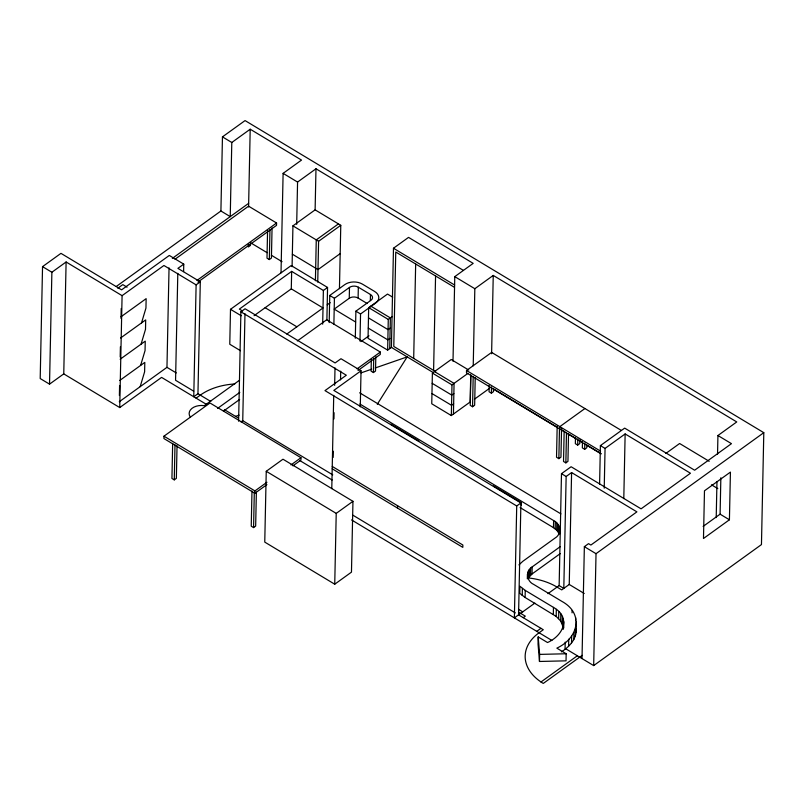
<?xml version="1.0" encoding="UTF-8"?>
<svg xmlns="http://www.w3.org/2000/svg" width="804" height="804" viewBox="0 0 804 804"><rect width="100%" height="100%" fill="white"/><g stroke="black" fill="none" stroke-linecap="round" stroke-linejoin="round"><path stroke-width="1.21" d="M560.368 546.559L532.178 566.89C525.153 570.88 526.57 581.262 533.615 584.367L561.845 601.352C584.528 613.754 577.986 638.376 556.85 648.145L566.177 653.763L566.036 660.838L539.484 661.471L538.047 644.004L538.188 636.919L547.524 642.537C563.292 635.552 571.363 617.402 553.474 607.382L525.253 590.407L519.927 586.257L519.776 593.342L525.102 597.483L556.187 616.427L560.659 620.989L563.524 627.914M359.88 404.01L553.624 520.57C560.669 523.675 562.086 534.067 555.061 538.047L522.841 561.282L518.922 564.9M561.343 651.883C569.383 646.858 577.061 638.677 576.207 628.507M183.603 271.601L183.764 264.144L169.302 255.441L121.605 289.842L60.963 253.35L42.542 266.637L40.2 378.543L49.526 384.151L63.757 373.89L66.109 261.983L122.087 295.661L119.736 407.568L63.757 373.89M49.526 384.151L51.878 272.254L66.109 261.983M119.394 395.528L119.595 385.498M120.198 356.986L120.409 346.755M121.002 318.434L121.213 308.495M292.907 465.858L300.917 460.089L300.967 457.727L209.995 402.995L163.976 436.19L163.926 438.552L254.888 493.284L266.898 484.621M119.263 401.749L166.961 367.348L169.041 267.873M172.669 443.356L171.935 478.47L174.267 479.877L176.357 478.37L177.041 445.758M177.805 273.34L175.563 380.272L193.684 391.176M174.267 479.877L175.001 444.763M200.296 281.842L196.116 284.857L193.764 396.764L197.955 393.739L200.296 281.842L177.905 268.365L183.764 264.144M116.289 286.465L220.909 211L222.457 136.871L245.059 120.58L763.8 432.673L761.458 544.579L593.674 665.591L565.664 648.727M281.018 272.827L283.108 173.362L301.52 160.086L250.205 129.213L231.793 142.489L230.235 216.618L220.909 211M326.886 319.891L327.56 287.45L291.179 265.561L230.507 309.309L229.773 344.253L240.476 350.695M238.607 421.216L240.898 311.801L245.079 308.776L335.117 362.946L340.976 358.725L361.036 370.795L360.272 406.854M241.059 421.889L242.738 420.683L244.979 313.751M248.577 207L250.205 129.213M248.386 244.436L248.335 246.939L250.426 245.431L250.486 242.919M251.974 491.073L251.24 526.188L253.572 527.595L255.662 526.077L256.375 492.219M253.572 527.595L254.305 492.47M254.888 493.284L254.938 490.922L266.948 482.259M267.571 230.597L266.998 258.164L269.33 259.571L271.42 258.064L272.053 227.984M269.33 259.571L269.963 229.492M266.245 471.285L264.757 542.107L334.735 584.206L351.469 572.136L352.956 501.314L282.978 459.215L266.245 471.285L336.223 513.384L334.735 584.206M174.991 259.25L248.587 206.176L276.576 223.009L276.526 225.371L197.895 282.093M254.074 315.691L291.289 288.857L291.651 271.38L323.379 290.465L322.675 324.163M292.083 266.687L292.937 225.854L315.118 209.864L340.775 225.301L339.449 288.626M296.686 224.336L297.57 182.066L315.982 168.78L473.184 263.37L454.773 276.646L453.004 361.197M315.118 209.814L315.982 168.78M315.409 280.717L316.263 239.893L338.444 223.894M317.741 282.124L318.595 241.29L340.775 225.301M329.188 322.565L329.761 295.46L344.815 284.596A12.532 8.241 1.2 0 1 362.514 284.174L374.644 291.47A12.532 8.241 1.2 0 1 375.609 303.128L360.544 313.982L359.981 341.087M333.881 324.102L334.424 298.274L349.479 287.41A6.271 4.12 1.2 0 1 358.333 287.199L370.463 294.495A6.271 4.12 1.2 0 1 370.945 300.314L355.881 311.178L355.308 338.263M331.781 488.631L333.73 395.377M333.137 457.446L333.268 451.225M333.941 418.904L334.072 412.683M334.645 385.327L335.007 367.92M340.534 379.86L340.715 371.157M355.649 322.042L334.193 309.128L349.258 298.264L349.479 287.41M367.197 303.53L358.102 298.053L358.333 287.199M392.674 297.158L387.518 294.063L368.684 307.641L368.041 338.333L387.639 350.122L391.699 347.187M370.332 300.525L370.463 294.495M371.337 359.358L371.086 371.157L373.428 372.564L375.518 371.056L375.81 356.886M373.428 372.564L373.719 358.393M297.329 340.956L326.685 319.781L380.332 352.062L380.282 354.423L358.021 370.483M387.639 350.122L388.282 319.429L392.342 316.495M389.729 348.614L390.372 317.922L370.785 306.133M463.265 270.305L408.543 237.381L393.478 248.245L391.407 347.398L433.245 372.574M397.508 508.078L397.548 505.716M413.688 358.423L415.668 263.983M468.752 370.051L451.215 359.509L432.391 373.086L431.748 403.779L451.335 415.567L470.169 401.99L470.732 374.976M433.597 370.393L435.567 275.963M451.335 415.567L451.979 384.875L467.858 373.428M453.436 414.06L454.069 383.367L434.482 371.579M621.391 430.472L491.636 352.403L466.531 370.503L466.481 372.865L600.528 453.516M470.853 375.267L470.219 405.337L472.551 406.744L474.651 405.236L475.224 377.669M473.224 365.8L474.832 288.716L493.244 275.43L736.755 421.939L717.932 435.517L717.54 454.17M472.551 406.744L473.184 376.674M489.184 385.498L489.053 391.759L491.385 393.166L493.475 391.659L493.525 389.146M491.606 353.77L493.244 275.43M491.385 393.166L491.515 386.895M361.036 370.795L333.831 390.402L520.902 502.952L516.721 505.967L514.369 617.874L534.851 603.111M520.902 502.952L518.56 614.859L543.283 629.733L539.092 632.748A54.521 35.838 1.2 0 0 541.012 681.973M521.384 505.123L521.434 502.761L493.445 485.928M522.238 595.523L522.389 588.438M525.102 597.483L525.253 590.407M527.323 578.87L527.424 574.146M527.655 578.448L527.776 572.548M528.439 571.001L528.288 578.086L532.027 573.976L560.217 553.644M529.253 576.609L529.404 569.523M530.509 575.232L530.66 568.147M532.027 573.976L532.178 566.89M539.484 661.471L539.635 654.396L538.188 636.919M558.931 525.997L558.79 533.082L556.669 530.148L553.474 527.655L553.624 520.57M557.182 425.939L556.529 457.265L558.86 458.662L560.951 457.154L561.554 428.341M553.323 614.467L553.474 607.382M555.192 528.831L555.343 521.746M556.669 530.148L556.81 523.062M558.86 458.662L559.483 428.592M559.775 428.994L559.825 426.633L584.93 408.532M556.187 616.427L556.338 609.342M557.875 531.565L558.016 524.489M559.423 533.474L559.544 527.565M559.745 533.896L559.835 529.183M547.966 593.643L559.142 585.583L561.483 473.687L571.111 466.742L641.079 508.842L690.455 473.234L625.14 433.939L605.06 448.421L604.226 488.209M558.649 618.608L558.8 611.532M564.157 431.396L563.524 461.476L565.855 462.873L567.946 461.365L568.529 433.798M560.659 620.989L560.81 613.904M562.187 623.502L562.338 616.417M565.855 462.873L566.488 432.803M582.016 658.566L584.357 546.67L588.538 543.645L590.88 545.052L636.899 511.857L571.594 472.561L566.147 476.491L563.805 588.397L559.142 585.583M563.202 626.125L563.353 619.04M563.162 629.442L563.212 627.08M563.715 627.964L563.835 621.723M565.061 649.2L565.212 642.115M528.399 577.955A54.521 35.838 1.2 0 1 557.051 587.091L561.715 589.905L569.242 584.468L571.594 472.561M568.599 646.275L568.75 639.19M575.483 437.416L575.352 443.687L577.684 445.084L579.774 443.577L579.855 439.818M571.523 643.059L571.674 635.984M572.056 612.839L572.106 610.477M577.684 445.084L577.815 438.823M573.785 639.622L573.935 632.537M575.332 636.004L575.473 628.929M575.614 620.035L575.664 617.673M576.136 632.286L576.357 621.432M582.478 441.627L582.347 447.888L584.679 449.295L586.779 447.788L586.83 445.285M584.679 449.295L584.809 443.034M593.674 665.591L596.025 553.685L763.8 432.673M599.593 484.159L600.397 445.617L624.668 428.12L694.636 470.219L731.459 443.657L717.932 435.517M623.793 498.591L625.14 433.939M716.213 517.585L716.967 481.526M703.128 526.409L720.093 514.168L720.856 477.777M729.419 519.786L730.424 472.099L704.475 490.802L703.48 538.499L729.419 519.786L720.093 514.168M141.514 322.917L145.946 308.093L146.147 298.646L121.042 316.756M141.072 344.162L145.504 329.338L145.695 319.902L120.59 338.002M140.62 365.408L145.052 350.584L145.253 341.147L120.148 359.247M140.177 386.654L144.609 371.84L144.81 362.393L119.706 380.493M377.277 404.291L407.176 356.896L375.217 367.971M117.796 288.234L122.821 284.616L127.062 287.169M172.337 258.375L248.647 203.342M122.087 295.661L163.926 265.491L196.116 284.857M196.93 280.455L276.576 223.009M291.651 271.38L239.361 309.098L242.527 311.007M119.736 407.568L161.584 377.398L206.658 404.512M340.182 253.632L318.002 269.621L292.344 254.185M323.379 290.465L327.56 287.45M196.106 398.161L200.286 395.146A53.898 35.426 1.2 0 1 234.788 383.97M327.198 304.847L330.223 302.666M286.807 334.052L323.007 307.942L291.289 288.857M239.532 380.222L204.246 405.678A12.532 8.241 1.2 0 0 191.975 408.362A12.532 8.241 1.2 0 0 190.136 416.804M217.613 408.382L239.793 392.382M223.512 411.105L239.642 399.467M360.956 341.589L368.986 335.801M390.161 328.153L388.071 329.66L368.473 317.871M389.94 338.383L387.85 339.891L368.262 328.102M357.056 368.855L380.332 352.062M290.958 464.943L300.967 457.727M453.858 393.598L451.768 395.106L432.17 383.317M453.647 403.829L451.557 405.337L431.959 393.548M474.43 399.216L488.963 388.734M336.223 513.384L352.956 501.314M665.843 453.446L679.621 443.506L709.198 461.295M523.223 617.663L525.313 616.155L518.51 612.065M536.76 631.351L540.951 628.326M577.352 655.762L540.951 682.013L543.283 683.42L582.196 655.361M235.562 416.371L239.11 415.135M361.016 372.885L371.669 369.197M539.635 654.396L566.177 653.763M222.457 136.871L231.793 142.489M283.108 173.362L297.57 182.066M454.773 276.646L474.832 288.716M393.478 248.245L454.642 285.038M454.431 287.309L395.759 252.014L393.789 346.444L435.688 371.659M292.937 225.854L318.595 241.29M711.47 484.812L717.811 488.621M600.397 445.617L605.06 448.421M368.684 307.641L388.282 319.429M466.531 370.503L600.578 451.155M251.069 243.039L267.099 252.687M271.38 255.26L282.063 261.692M493.043 388.633L557.413 427.356M561.705 429.939L564.921 431.869M568.137 433.808L575.644 438.331M579.935 440.904L582.086 442.2M586.377 444.783L601.392 453.818M329.761 295.46L334.424 298.274M355.881 311.178L360.544 313.982M432.391 373.086L451.979 384.875M561.483 473.687L566.147 476.491M265.139 307.711L296.857 326.796M240.898 311.801L346.323 375.227L324.987 390.613L516.721 505.967M230.507 309.309L241.21 315.751M359.639 392.794L560.911 513.887M390.814 424.18L418.814 441.024M520.108 507.585L553.474 527.655M584.357 546.67L596.025 553.685M42.542 266.637L51.878 272.254M569.242 584.468L584.237 593.493M332.243 466.431L462.863 545.011L462.813 547.373L332.193 468.792M166.961 367.348L176.257 372.935M197.955 393.739L210.779 401.457M224.427 409.668L238.074 417.879M242.738 420.683L332.766 474.852M299.872 460.591L332.142 480.008M518.479 609.271L522.741 611.844M352.996 515.243L515.334 612.919M351.559 519.927L551.846 640.426M163.976 436.19L254.938 490.922M349.258 298.264A6.271 4.12 1.2 0 1 358.102 298.053"/></g></svg>
